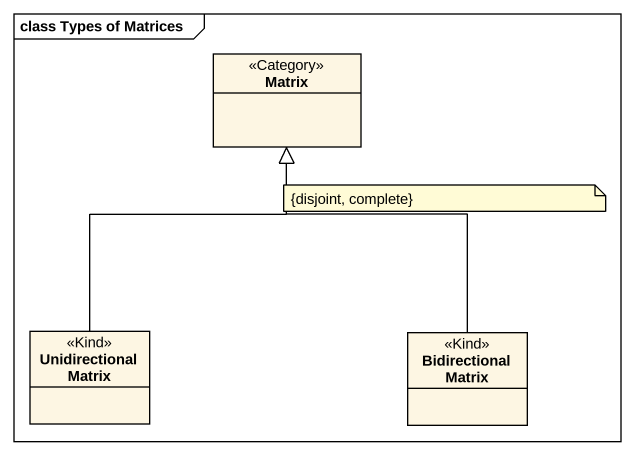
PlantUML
@startuml
mainframe class Types of Matrices
hide circle
hide empty members
class Matrix <<Category>>
class "Unidirectional Matrix" as Unidirectional_Matrix <<Kind>>
class "Bidirectional Matrix" as Bidirectional_Matrix <<Kind>>
Unidirectional_Matrix -up-|> Matrix
Bidirectional_Matrix -up-|> Matrix
note as N1
  {disjoint, complete}
end note
@enduml
